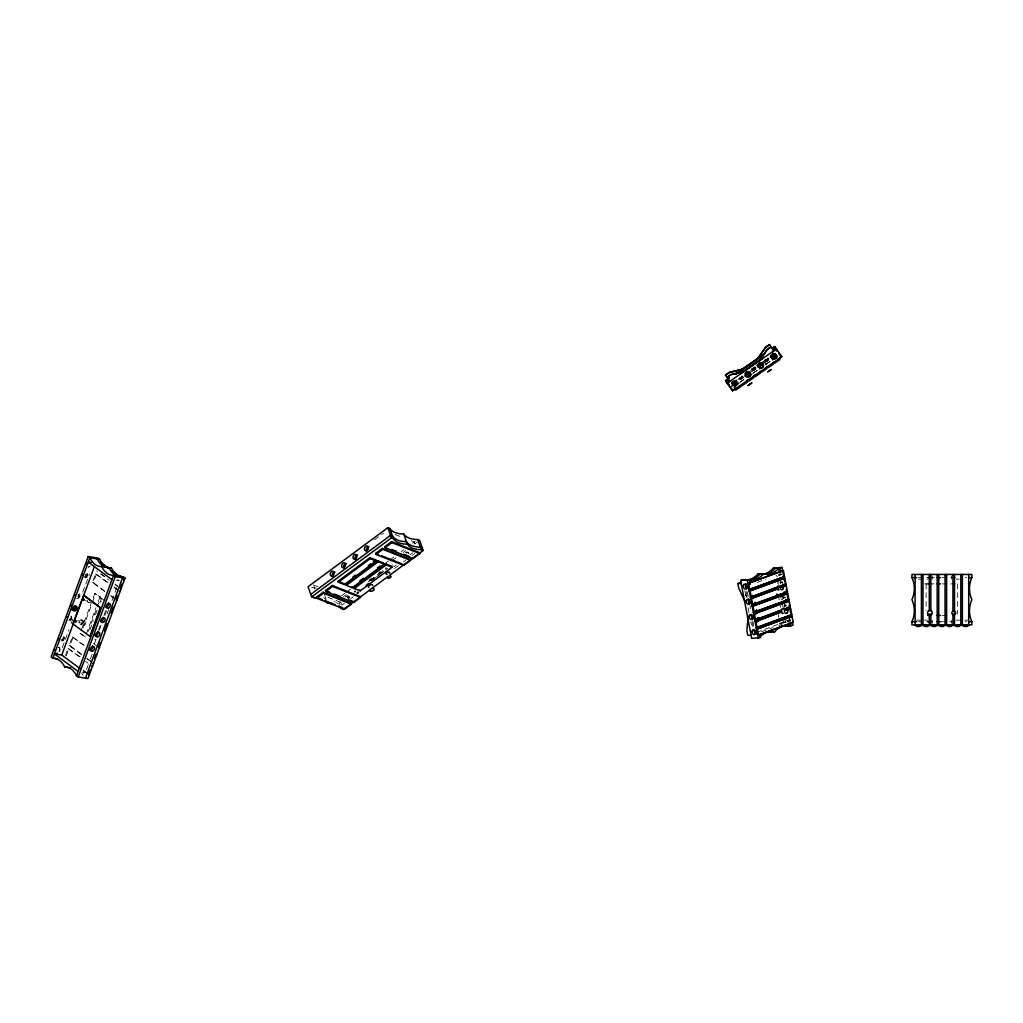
<?xml version="1.0" encoding="UTF-8"?>
<svg xmlns="http://www.w3.org/2000/svg" width="1023" height="1023" viewBox="0 0 1023 1023"><rect width="100%" height="100%" fill="white"/><g stroke="black" fill="none" stroke-linecap="round" stroke-linejoin="round"><path stroke-width="0.75" stroke-dasharray="5 3.75" d="M778.465 617.393L778.708 614.35M62.352 647.585L68.976 629.605M71.188 623.608L72.85 619.107M82.799 592.138L89.436 574.146M65.421 655.59L68.068 648.416L80.19 656.868M81.571 654.784L69.116 645.551L72.301 636.945L84.423 645.385M104.858 591.665L92.402 582.432L95.574 573.826L108.95 583.2M66.329 655.73L68.976 648.556M81.252 654.004L70.037 645.692L73.208 637.086M104.525 590.885L93.31 582.573L96.494 573.967M81.111 630.552L90.983 603.775M93.183 597.828L94.832 593.366L100.817 597.266L97.517 606.191M83.119 627.713L91.904 603.915M92.454 602.432L95.74 593.506M86.175 634.311L96.06 607.534M98.246 601.588L99.896 597.125L94.832 593.366M88.195 631.472L96.968 607.675M90.062 629.618L93.362 620.692M95.548 614.733L97.198 610.283M99.947 602.841L101.584 598.378L102.505 598.519L101.405 601.498M97.338 646.37L93.541 643.557L95.177 639.094M98.477 630.168L100.663 624.209M103.962 615.296L106.149 609.337M96.098 639.234L94.448 643.697L93.541 643.557M99.384 630.309L101.584 624.362M104.87 615.437L107.07 609.478M86.597 669.374L88.259 664.886M90.459 658.889L92.121 654.388M107.044 613.928L108.707 609.439M112.019 600.437L117.555 585.45M766.611 365.045L763.465 361.528M374.635 539.735L383.497 533.175M341.631 595.706L345.429 592.892M346.695 591.959L350.493 589.146M385.952 562.919L388.497 561.052M389.763 560.105L394.827 556.359M401.157 551.678L403.689 549.799M412.55 543.251L415.095 541.372M343.613 596.499L346.145 594.619M391.745 560.898L396.809 557.151M403.139 552.458L405.671 550.591M414.545 544.031L417.077 542.164M371.323 580.437L387.781 568.264M371.439 580.757L375.236 577.944M376.502 577.01L380.3 574.197M341.784 605.22L344.316 603.34M350.659 598.66L353.191 596.793M393.714 566.806L396.246 564.939M410.185 554.632L412.717 552.752M394.43 568.532L398.228 565.719M403.305 561.972L405.837 560.105M412.167 555.412L414.699 553.545M751.815 368.881L754.411 367.078M750.741 370.096L754.629 367.41M763.708 361.119L766.291 359.329M737.941 379.303L743.12 375.71M750.895 370.326L756.087 366.733M763.861 361.349L769.04 357.756M751.585 371.311L756.764 367.717M764.539 362.334L767.135 360.544M744.028 377.014L741.432 378.817L740.153 376.95M751.803 371.63L756.994 368.05M764.769 362.666L767.365 360.863L766.074 359.009M739.923 382.167L743.811 379.482M752.89 373.19L758.069 369.61M765.843 364.226L771.035 360.633M740.025 382.321L743.913 379.635M752.992 373.344L758.171 369.763M765.958 364.38L771.137 360.787M385.773 567.803L385.684 568.558L386.847 567.842M757.25 582.407L765.933 579.133M781.38 622.675L779.206 623.493L782.531 623.493M756.624 632.444L785.536 621.562L786.406 626.127M789.628 620.488L790.165 620.283A1.573 1.074 69.4 0 1 789.027 619.887M761.381 631.894L772.953 627.547M778.733 625.373L783.068 623.736M918.117 577.586L927.708 577.586M929.28 577.586L934.856 577.586M941.902 577.586L959.242 577.586M965.303 577.586L966.607 577.586M918.245 579.159L927.708 579.159M956.083 579.159L959.242 579.159M924.549 583.89L927.708 583.89M929.28 583.89L934.012 583.89M941.902 583.89L959.242 583.89M941.902 615.424L949.779 615.424M916.672 620.155L922.976 620.155M924.549 620.155L927.708 620.155M956.083 620.155L968.691 620.155M918.117 621.728L934.856 621.728M940.891 621.728L957.669 621.728M965.303 621.728L966.607 621.728M782.454 622.265L785.779 622.265M83.272 621.843C81.201 626.549 88.195 618.659 77.403 620.935M96.635 570.962L97.543 571.103M116.353 580.322L119.282 580.77L116.788 578.916M92.402 582.432L93.31 582.573M99.896 597.125L100.817 597.266M85.152 600.68L88.08 601.14M88.426 602.432L92.083 602.995M81.111 619.912A2.366 1.471 -81.3 0 1 81.699 623.71A2.366 1.471 -81.3 0 1 79.219 623.097A2.366 1.471 -81.3 0 1 81.111 619.912L84.781 620.488A2.366 1.471 -81.3 0 1 85.357 624.273A2.366 1.471 -81.3 0 1 82.889 623.659A2.366 1.471 -81.3 0 1 84.781 620.488M78.579 622.713L82.978 623.391M80.242 624.567L83.899 625.13M69.116 645.551L70.037 645.692M82.492 672.124L85.421 672.571L82.927 670.717M368.216 581.345L369.456 580.565M395.185 534.505L402.499 537.395M411.272 540.873L414.2 542.024L415.095 544.568M372.922 579.056L373.421 579.261A1.573 1.164 -68.4 0 0 372.794 579.299M348.344 597.803L347.846 597.611A1.573 1.164 -68.4 0 1 348.574 598.621M313.46 584.99L317.846 586.729M327.859 597.253L342.475 603.046M101.29 573.865L105.024 576.64M114.985 584.031L117.479 585.872M100.369 573.724L109.09 580.194M115.318 584.811L117.811 586.652M113.924 586.895L118.911 590.591M95.574 573.826L108.029 583.059M114.256 587.675L116.75 589.529M110.753 595.501L115.74 599.197M111.085 596.281L114.819 599.056M101.584 598.378L105.395 601.192M72.301 636.945L84.756 646.178M87.479 658.62L92.454 662.303M86.559 658.48L91.546 662.162M68.068 648.416L80.523 657.648M85.497 661.344L87.991 663.185M59.117 647.661L58.695 647.354A3.159 2.353 -53.4 0 1 58.618 651.779M83.247 670.091L88.221 673.786M83.566 670.871L88.553 674.566M745.767 595.015L747.02 597.713M340.71 601.844L341.605 604.401M339.176 602.342L340.071 604.887M324.381 594.286L326.184 599.376M313.908 586.256L314.815 588.8M789.347 618.301L789.935 621.434M778.222 594.849L779.424 601.102M779.718 602.662L780.613 607.355M782.697 618.301L783.592 622.994M747.327 591.869L748.197 596.435M749.949 605.578L750.524 608.621M752.851 620.795L754.296 628.416M746.202 591.46L747.365 597.547M752.007 621.92L753.171 628.007M744.885 590.629L746.074 596.882M748.158 607.841L749.053 612.534M750.844 621.907L751.445 625.04M957.656 583.89L957.656 613.851M951.352 576.013L951.352 579.159M951.352 620.155L951.352 623.301M932.439 576.013L932.439 579.159M932.439 620.155L932.439 623.301M926.135 583.89L926.135 610.693M334.048 601.703A26.93 13.926 -19.4 0 1 335.288 602.138M336.426 602.649A26.93 13.926 -19.4 0 1 338.408 603.864M323.575 597.726A26.93 13.926 -19.4 0 1 326.043 599.836M311.67 587.573A26.93 13.926 -19.4 0 1 316.133 588.199M381.004 571.755A2.558 1.88 -68.4 0 1 380.978 573.021M378.51 575.297A2.558 1.88 -68.4 0 1 377.321 574.44M379.073 574.069A2.558 1.88 -68.4 0 1 379.367 572.778M379.686 572.202A2.558 1.88 -68.4 0 1 380.108 571.729A3.159 2.315 -68.4 0 0 379.635 572.445M345.902 597.087A3.159 2.315 -68.4 0 1 349.789 598.135M345.403 596.882A3.159 2.315 -68.4 0 1 348.127 596.025A3.159 2.315 -68.4 0 1 349.278 598.724M347.718 597.854A1.573 1.164 -68.4 0 1 348.996 598.455M347.846 597.764A1.573 1.164 -68.4 0 1 348.076 598.417M357.692 591.869A1.573 1.164 -68.4 0 1 357.206 593.366M355.352 592.048A1.573 1.164 -68.4 0 1 355.518 591.678M358.191 592.074A1.573 1.164 -68.4 0 1 357.935 593.238M358.894 592.176A3.159 2.315 -68.4 0 1 358.728 592.969M354.227 591.754A3.159 2.315 -68.4 0 1 354.559 591M358.408 591.972A3.159 2.315 -68.4 0 1 357.897 593.519M357.193 592.074A1.573 1.164 -68.4 0 1 356.707 593.174M354.764 592.253A1.573 1.164 -68.4 0 1 355.531 590.885M371.221 580.642A1.573 1.164 -68.4 0 1 373.203 579.184M370.006 580.744A3.159 2.315 -68.4 0 1 370.518 579.197M370.978 578.532A3.159 2.315 -68.4 0 1 371.541 578.008M373.408 577.56A3.159 2.315 -68.4 0 1 373.958 577.816M373.459 577.624A3.159 2.315 -68.4 0 1 373.906 578.072M369.508 581.333A3.159 2.315 -68.4 0 1 370.019 578.992M371.809 580.45A1.573 1.164 -68.4 0 1 372.206 579.734M370.722 580.45A1.573 1.164 -68.4 0 1 372.922 579.21M380.825 572.803A1.573 1.164 -68.4 0 1 382.321 572.445M383.523 571.525A3.159 2.315 -68.4 0 0 382.525 570.821A3.159 2.315 -68.4 0 1 383.024 571.32M379.124 573.993A3.159 2.315 -68.4 0 1 379.303 573.2M378.638 573.801A3.159 2.315 -68.4 0 1 378.804 573.008M381.323 572.995A1.573 1.164 -68.4 0 1 382.231 572.484M380.096 572.931A1.573 1.164 -68.4 0 1 382.193 572.765M392.64 564.773A3.159 2.315 -68.4 0 1 392.947 565.374M405.236 552.522A3.159 2.315 -68.4 0 1 408.42 553.379M406.348 552.369A3.159 2.315 -68.4 0 1 408.906 553.571M406.617 553.571A1.573 1.164 -68.4 0 1 406.898 553.699M83.093 672.456A26.93 16.726 -81.3 0 1 83.976 673.492M81.533 673.121A26.93 16.726 -81.3 0 1 83.132 675.525M89.065 602.24A1.956 1.215 -81.3 0 1 87.454 600.859M58.516 647.469A3.159 2.353 -53.4 0 1 59.04 652.099M62.058 639.426A1.573 1.176 -53.4 0 1 61.418 639.886M63.746 636.792A3.159 2.353 -53.4 0 1 61.572 641.216M62.761 637.713A1.573 1.176 -53.4 0 1 61.495 640.296M63.835 636.562A3.159 2.353 -53.4 0 1 63.976 639.605A3.159 2.353 -53.4 0 1 61.303 641.728M69.717 619.017A1.573 1.176 -53.4 0 1 69.168 619.618M70.817 616.166A3.159 2.353 -53.4 0 1 68.976 621.14M70.331 617.905A1.573 1.176 -53.4 0 1 68.899 620.219M71.239 616.485A3.159 2.353 -53.4 0 1 71.188 619.887A3.159 2.353 -53.4 0 1 68.042 621.652M78.375 594.632A1.573 1.176 -53.4 0 1 77.94 596.396M76.508 598.698A3.159 2.353 -53.4 0 0 79.845 596.575A3.159 2.353 -53.4 0 0 79.219 593.161A3.159 2.353 -53.4 0 1 78.119 597.816M78.63 594.683A1.573 1.176 -53.4 0 1 78.055 596.972M78.042 594.644A1.573 1.176 -53.4 0 1 78.029 595.015M90.177 566.563A3.159 2.353 -53.4 0 1 88.144 567.138M89.091 566.627A3.159 2.353 -53.4 0 1 88.387 566.832M85.612 574.287A1.573 1.176 -53.4 0 1 85.587 575.987M84.704 576.767A1.573 1.176 -53.4 0 1 84.359 576.87M87.019 573.673A3.159 2.353 -53.4 0 1 84.155 578.302M87.108 573.455A3.159 2.353 -53.4 0 1 87.249 576.499A3.159 2.353 -53.4 0 1 84.577 578.622M85.804 574.414A1.573 1.176 -53.4 0 1 84.436 577.189M741.291 375.927A1.573 1.573 0 0 1 739.13 377.871M742.967 376.234A3.159 3.146 0 0 1 737.788 378.894M754.271 366.988A1.573 1.573 0 0 1 751.764 368.715M755.907 367.219A3.159 3.146 0 0 1 750.729 369.878M767.212 357.973A1.573 1.573 0 0 1 764.705 359.712M768.9 358.28A3.159 3.146 0 0 1 763.158 360.339M755.409 367.155A2.558 2.558 0 0 1 750.984 369.367M742.34 376.004A2.558 2.558 0 0 1 738.401 378.612M768.311 358.344A2.558 2.558 0 0 1 764.091 360.492M742.442 376.157A2.558 2.558 0 0 1 738.005 378.331M768.273 357.845A2.558 2.558 0 0 1 764.194 360.646M755.294 367.001A2.558 2.558 0 0 1 751.381 369.661M790.165 619.017A1.573 1.074 69.4 0 1 788.49 620.091M789.513 618.825A1.573 1.074 69.4 0 1 787.94 620.296M787.365 621.37A3.159 2.136 69.4 0 1 786.534 620.002M788.452 621.652A3.159 2.136 69.4 0 1 787.429 620.539M784.168 604.58A3.159 2.136 69.4 0 0 784.999 605.936A2.558 1.739 69.4 0 1 784.206 605.066M785.574 604.862A1.573 1.074 69.4 0 0 786.444 605.309A1.573 1.074 69.4 0 1 784.794 604.746M785.012 606.626A3.159 2.136 69.4 0 1 783.989 605.514M783.554 598.327A3.159 2.136 69.4 0 1 782.71 596.959M785.268 597.649A1.573 1.074 69.4 0 1 784.13 597.253M785.242 597.445A1.573 1.074 69.4 0 1 784.667 597.048M783.004 598.532A3.159 2.136 69.4 0 1 782.531 597.905M785.153 597.458A1.573 1.074 69.4 0 1 783.349 597.138M781.329 574.402A1.573 1.074 69.4 0 1 779.526 574.095M780.907 574.299A1.573 1.074 69.4 0 1 778.989 574.299M781.176 574.645A1.573 1.074 69.4 0 1 780.306 574.21M779.194 575.489A3.159 2.136 69.4 0 1 778.72 574.849M780.984 581.703A1.573 1.074 69.4 0 0 782.608 582.266A1.573 1.074 69.4 0 1 781.764 581.818M780.639 583.097A3.159 2.136 69.4 0 1 780.165 582.471M782.365 581.908A1.573 1.074 69.4 0 1 780.447 581.908M779.935 582.381A2.558 1.739 69.4 0 0 780.754 583.289A2.558 1.739 69.4 0 0 780.881 581.972M785.268 604.989A2.558 1.739 69.4 0 1 784.245 607.24A2.558 1.739 69.4 0 1 782.032 605.885M788.413 621.575A2.558 1.739 69.4 0 1 787.135 620.347M790.28 620.565A2.558 1.739 69.4 0 1 789.756 621.421M786.239 622.393A2.558 1.739 69.4 0 1 785.332 621.69M788.17 620.168A2.558 1.739 69.4 0 1 788.119 621.383M779.078 584.35A2.558 1.739 69.4 0 1 777.761 583.2M777.314 576.601A2.558 1.739 69.4 0 1 776.112 575.22M779.385 574.108A2.558 1.739 69.4 0 1 779.462 575.374M779.027 575.45A2.558 1.739 69.4 0 1 778.618 574.977M783.426 598.327A2.558 1.739 69.4 0 1 782.672 597.304M782.685 599.644A2.558 1.739 69.4 0 1 780.843 598.685M783.72 596.895A2.558 1.739 69.4 0 1 783.695 598.724M80.932 633.672L80.011 633.531L85.996 637.431L80.932 633.672"/><path stroke-width="1.5" d="M747.89 618.57L746.892 630.756L747.762 635.321L751.087 635.321M778.951 611.255L777.864 611.255M88.183 556.538L51.15 656.945L52.838 658.198A26.93 16.726 -81.3 0 1 64.666 666.97A26.93 16.726 -81.3 0 1 76.508 675.743L78.196 676.996L87.965 678.505L124.998 578.097L123.31 576.844A26.93 16.726 -81.3 0 1 111.481 568.072A26.93 16.726 -81.3 0 1 99.64 559.3L97.952 558.047L88.183 556.538L89.871 557.791A26.93 16.726 -81.3 0 0 101.712 566.563A26.93 16.726 -81.3 0 0 113.54 575.335L115.228 576.588L124.998 578.097M90.075 636.459L72.863 623.877L83.758 595.245L100.65 607.777L90.075 636.459L100.356 607.726L83.451 595.194M61.828 654.835L94.436 566.41M76.508 675.743L113.54 575.335L123.31 576.844M78.196 676.996L115.228 576.588M85.523 678.121L122.555 577.714L120.867 576.461A26.93 16.726 -81.3 0 1 109.039 567.688A26.93 16.726 -81.3 0 1 97.198 558.916L95.51 557.663M90.139 670.27L88.553 674.566L89.474 674.707M94.372 658.786L95.957 654.49L96.878 654.63M100.254 642.853L98.604 647.316L99.525 647.457M104.64 630.948L107.389 623.519M111.226 613.097L113.425 607.151L114.333 607.291M117.658 595.68L116.059 599.977L116.98 600.117M121.89 584.197L120.292 588.506L121.213 588.647M773.836 350.838L769.449 344.495L765.562 347.193L757.877 358.255L765.716 347.424L769.616 344.725M770.997 346.733L767.109 349.418L759.577 360.71L767.263 349.649L771.15 346.963M390.262 574.824L423.202 550.464L419.609 540.285L417.627 539.505A26.93 13.926 -19.4 0 1 403.727 533.993A26.93 13.926 -19.4 0 1 389.84 528.495L387.845 527.715L308.064 586.729L311.644 596.908L315.25 597.752A26.93 13.926 -19.4 0 1 318.306 598.097M310.749 594.363L390.543 535.349L392.525 536.129A26.93 13.926 -19.4 0 0 406.425 541.64A26.93 13.926 -19.4 0 0 420.312 547.139L422.294 547.919M311.644 596.908L391.438 537.893L393.42 538.673A26.93 13.926 -19.4 0 0 407.32 544.185A26.93 13.926 -19.4 0 0 421.207 549.683L423.202 550.464M316.363 597.279L323.204 592.227L350.991 603.225L351.324 604.184L344.482 609.248L316.695 598.238L316.363 597.279L322.207 599.606M325.48 590.54L332.322 585.476L360.109 596.486L360.441 597.432L353.6 602.496L325.813 591.499L325.48 590.54L329.866 592.279M338.025 581.269L369.942 557.663L375.889 560.016L376.221 560.975L344.316 584.581L338.357 582.215L338.025 581.269L342.782 583.148M375.633 553.443L382.474 548.379L410.261 559.389L410.594 560.335L403.753 565.399L375.978 554.402L375.633 553.443L378.561 554.607M391.592 541.64L384.75 546.691L385.096 547.65L412.883 558.66L419.711 553.596L419.379 552.637L391.592 541.64L391.937 542.599L419.711 553.596M316.695 598.238L323.537 593.187L351.324 604.184M325.813 591.499L332.654 586.435L360.441 597.432M338.357 582.215L370.275 558.609L376.221 560.975M375.978 554.402L382.807 549.338L410.594 560.335M385.096 547.65L391.937 542.599M352.909 577.01L355.467 575.131M368.229 565.681L370.786 563.788M373.331 561.908L375.889 560.016M377.871 560.796L345.953 584.414L346.298 585.361L352.244 587.726L384.162 564.108L383.83 563.162L377.871 560.796L378.216 561.755L384.162 564.108M346.298 585.361L378.216 561.755M359.572 581.102L363.408 578.264M377.449 567.88L379.993 565.988M385.812 563.942L353.894 587.547L354.239 588.506L360.186 590.859L392.103 567.254L391.771 566.307L385.812 563.942L386.157 564.901L392.103 567.254M354.239 588.506L386.157 564.901M366.234 585.194L368.791 583.302M370.006 589.811L343.408 609.491L341.413 608.698A26.93 13.926 -19.4 0 0 339.304 606.409M372.538 587.944L387.73 576.703M747.736 380.185L746.253 381.195M725.537 375.236L729.425 372.551L742.481 369.252L729.271 372.321L725.384 375.006L729.77 381.349M726.918 377.244L730.806 374.546L744.028 371.477L730.972 374.776L727.084 377.474M729.361 377.999L725.473 380.684L732.558 390.914L781.802 356.81L774.731 346.58L772.135 348.383L774.833 346.746A26.93 1.598 -34.7 0 0 775.587 347.82A26.93 1.598 -34.7 0 0 776.329 348.894L772.442 351.58M738.44 371.72L763.068 354.661M729.476 378.152L725.576 380.837A26.93 1.598 -34.7 0 1 726.33 381.911A26.93 1.598 -34.7 0 1 727.072 382.998L729.668 381.195M736.01 373.74L764.526 353.996M736.164 373.97L763.388 355.122M741.112 372.82L761.854 358.459M741.33 373.126L762.02 358.689M727.174 383.152L776.431 349.048M745.332 373.369L747.928 371.566M756.994 365.288L760.882 362.59M732.749 382.883L736.637 380.198M745.716 373.919L748.312 372.116M757.378 365.838L762.57 362.244M770.345 356.861L774.232 354.175M745.102 375.799L750.281 372.206M758.069 366.822L763.248 363.229M745.319 376.119L750.511 372.538M758.286 367.155L763.465 363.561M733.951 384.622L730.064 387.308A26.93 1.598 -34.7 0 1 730.703 386.988M734.744 385.761L737.327 383.97A2.558 2.558 0 0 0 734.207 380.837A2.558 2.558 0 0 0 733.184 385.147A2.558 2.558 0 0 0 737.442 383.868M747.698 376.784L750.294 374.993M773.618 358.83L777.518 356.145M734.846 385.914L738.734 383.216M747.813 376.937L751.7 374.252M759.475 368.855L763.363 366.17M772.429 359.891L776.329 357.193M732.442 390.76L736.33 388.062M753.184 376.4L755.78 374.61M779.104 358.446L781.7 356.656M766.994 366.822L765.805 367.615M759.872 634.426L760.473 637.546L751.662 638.365L740.626 580.501L742.788 579.683A26.93 19.181 -90 0 0 757.966 573.967A26.93 19.181 90 0 0 773.145 568.264L781.956 567.445L784.577 581.154M744.399 600.296L738.759 588.11L737.877 583.545L741.138 582.317M740.626 580.501L749.437 579.683L750.332 584.376M773.145 568.264L781.956 567.445M783.375 570.489L747.851 583.545L783.375 570.489L784.539 576.576L749.002 589.632L784.539 576.576M784.82 578.097L749.296 591.166L784.82 578.097L785.984 584.197L750.46 597.253L776.483 587.458M780.818 585.821L785.984 584.197M778.222 588.442L750.754 598.775L777.608 588.979M782.557 586.806L786.278 585.719L787.441 591.806L751.918 604.862L787.441 591.806M781.943 587.355L786.278 585.719M787.736 593.327L752.199 606.383L787.736 593.327L788.899 599.427L753.363 612.483M754.808 611.933L788.899 599.427M789.181 600.949L753.657 614.005L789.181 600.949L790.344 607.035L784.564 609.209M780.843 610.296L754.821 620.091L781.674 610.296M786.623 608.122L790.344 607.035M781.137 611.818L755.115 621.613L781.956 611.818M785.472 610.194L790.638 608.557L791.802 614.657L756.266 627.713L791.802 614.657M786.303 610.194L790.638 608.557M792.083 616.178L756.56 629.235L792.083 616.178L793.247 622.265L757.723 635.321L793.247 622.265M781.508 625.782A26.93 19.181 -90 0 1 784.193 626.127L793.004 625.309L792.403 622.189M757.966 573.967L763.503 573.967A26.93 19.181 -90 0 0 778.682 568.264L779.552 572.829M911.941 577.586A26.93 26.93 0 0 1 911.941 599.657A26.93 26.93 0 0 1 911.941 621.728L911.941 624.887L971.85 624.887L971.85 621.728A26.93 26.93 0 0 1 971.85 599.657A26.93 26.93 0 0 1 971.85 577.586L971.85 574.44L911.941 574.44L911.941 577.586L916.672 577.586M927.708 577.586L930.866 577.586M937.17 577.586L940.316 577.586M968.691 577.586L971.85 577.586M742.788 579.683L749.437 579.683M737.877 583.545L741.202 583.545M927.708 583.89L930.866 583.89M937.17 583.89L940.316 583.89M927.708 615.424L930.866 615.424M937.17 615.424L940.316 615.424M911.941 621.728L916.672 621.728M927.708 621.728L930.866 621.728M937.17 621.728L940.316 621.728M968.691 621.728L971.85 621.728M915.099 625.667L921.403 625.667M922.976 625.667L929.28 625.667M930.866 625.667L937.17 625.667M938.743 625.667L945.047 625.667M946.62 625.667L952.937 625.667M954.51 625.667L960.814 625.667M962.387 625.667L968.691 625.667M916.672 626.46L919.83 626.46M924.549 626.46L927.708 626.46M932.439 626.46L935.585 626.46M940.316 626.46L943.475 626.46M948.206 626.46L951.352 626.46M956.083 626.46L959.242 626.46M963.973 626.46L967.119 626.46M789.142 623.084L789.73 626.127A26.93 19.181 -90 0 0 774.552 631.843L769.015 631.843A26.93 19.181 -90 0 0 767.672 631.6M313.639 597.701L315.25 597.752M99.64 559.3L89.871 557.791L52.838 658.198L57.237 658.876M91.213 562.548L88.285 562.1L111.955 579.645M101.712 566.563L111.481 568.072M123.476 579.9L124.384 580.041M119.243 591.371L120.151 591.511M92.786 663.096L93.707 663.236M91.725 665.96L92.645 666.101M64.666 666.97L70.536 667.878M773.848 588.673L774.526 587.701M392.065 549.594L396.451 551.333M403.765 554.223L409.622 556.538M381.489 555.758L401.962 563.865M334.252 594.018L340.109 596.332M348.881 599.81L353.267 601.537L353.6 602.496M325.135 600.757L335.378 604.81M338.293 605.974L342.679 607.713M100.727 562.497L108.195 568.034M111.929 570.808L119.41 576.345M102.3 564.197L106.034 566.972M113.502 572.509L118.489 576.205M80.433 668.876L61.751 655.027L54.424 653.902L78.093 671.446M779.219 358.6L779.884 359.572L774.705 363.165L774.027 362.193M773.631 353.319L776.917 358.05M772.736 363.088L773.401 364.06L768.222 367.653L767.544 366.682M766.253 367.577L766.93 368.549L761.739 372.142L761.074 371.17M759.769 372.065L760.447 373.037L755.255 376.63L754.59 375.658M753.286 376.554L753.964 377.525L748.785 381.119L748.107 380.147M746.816 381.042L747.481 382.014L742.302 385.594L741.624 384.635M740.332 385.53L740.997 386.502L735.818 390.083L734.118 387.627M732.161 382.027L735.435 386.771M417.627 539.505L421.207 549.683M412.538 557.701L412.883 558.66M403.727 533.993L407.32 544.185M403.42 564.44L403.753 565.399M389.84 528.495L393.42 538.673M387.845 527.715L391.438 537.893M382.474 548.379L382.807 549.338M369.942 557.663L370.275 558.609M359.853 589.913L360.186 590.859M351.912 586.767L352.244 587.726M343.971 583.621L344.316 584.581M344.15 608.289L344.482 609.248M332.322 585.476L332.654 586.435M323.204 592.227L323.537 593.187M784.948 583.084L785.536 586.217M786.137 589.338L788.528 601.856M789.117 604.977L791.508 617.496M779.795 568.264L780.69 572.957M782.774 583.903L783.375 587.023M784.27 591.716L784.871 594.849M785.766 599.542L786.355 602.662M787.25 607.355L787.851 610.488M790.242 622.994L790.83 626.127M777.403 578.916L777.979 581.959M780.306 594.146L780.881 597.189M781.751 601.767L782.339 604.81M784.667 616.984L785.242 620.04M777.058 594.261L777.646 597.304M776.789 594.261L777.365 597.304M755.37 602.419L755.959 605.463M756.828 610.028L757.404 613.071M758.286 617.649L758.861 620.692M755.102 602.419L755.677 605.463M756.547 610.028L757.135 613.071M758.005 617.649L758.58 620.692M752.417 595.322L753.018 598.455M755.396 610.961L755.997 614.094M756.892 618.787L757.493 621.907M748.67 583.545L749.833 589.632M750.128 591.166L751.291 597.253M751.585 598.775L752.749 604.862M753.03 606.383L754.194 612.483M754.488 614.005L755.652 620.091M755.933 621.613L757.097 627.713M757.391 629.235L758.555 635.321M747.263 580.501L758.299 638.365M745.882 584.248L746.752 588.826M748.785 599.478L749.654 604.056M751.688 614.708L752.557 619.273M754.59 629.938L755.179 632.981M968.691 574.44L968.691 624.887M962.387 574.44L962.387 624.887M960.814 574.44L960.814 624.887M954.51 574.44L954.51 624.887M952.937 574.44L952.937 610.693M952.937 613.851L952.937 624.887M946.62 574.44L946.62 624.887M945.047 574.44L945.047 624.887M938.743 574.44L938.743 624.887M937.17 574.44L937.17 624.887M930.866 574.44L930.866 610.693M930.866 613.851L930.866 624.887M929.28 574.44L929.28 610.693M929.28 613.851L929.28 624.887M922.976 574.44L922.976 624.887M921.403 574.44L921.403 624.887M915.099 574.44L915.099 624.887M332.194 603.596A26.93 13.926 -19.4 0 0 327.526 603.199A26.93 13.926 -19.4 0 0 325.404 600.91M344.24 568.174A2.558 1.88 -68.4 0 1 343.958 565.067A2.558 1.88 -68.4 0 1 346.516 563.647M332.871 576.627A2.558 1.88 -68.4 0 1 332.539 573.545A2.558 1.88 -68.4 0 1 335.071 572.074M355.544 559.658A2.558 1.88 -68.4 0 1 355.288 556.781A2.558 1.88 -68.4 0 1 357.551 555.131M366.605 550.745A2.558 1.88 -68.4 0 1 366.873 547.996A2.558 1.88 -68.4 0 1 368.996 546.704M387.116 574.389A1.956 1.01 -19.4 0 1 386.221 573.149A1.956 1.01 -19.4 0 1 388.893 572.1A1.956 1.01 -19.4 0 1 389.328 573.532M368.868 587.279A2.366 1.228 -19.4 0 1 369.853 584.977A2.366 1.228 -19.4 0 1 372.832 585.527M97.863 631.523A2.558 1.905 -53.4 0 1 97.428 634.592A2.558 1.905 -53.4 0 1 94.576 635.385M92.556 645.833A2.558 1.905 -53.4 0 1 92.172 648.902A2.558 1.905 -53.4 0 1 89.321 649.746M103.233 617.291A2.558 1.905 -53.4 0 1 103.016 619.848A2.558 1.905 -53.4 0 1 100.714 621.281M108.553 602.982A2.558 1.905 -53.4 0 1 108.272 605.565A2.558 1.905 -53.4 0 1 105.957 606.933M75.433 606.153A2.558 1.905 -53.4 0 1 74.602 608.749A2.558 1.905 -53.4 0 1 72.198 609.567M54.398 650.411A3.159 2.353 -53.4 0 1 54.59 649.643M57.071 653.211A3.159 2.353 -53.4 0 1 56.406 653.211M58.631 639.656A3.159 2.353 -53.4 0 1 58.823 638.173M66.585 617.368A3.159 2.353 -53.4 0 1 67.096 616.703M74.142 606.115A1.573 1.176 -53.4 0 1 72.083 608.327M73.528 607.227A1.573 1.176 -53.4 0 1 71.955 608.11M74.398 606.153A1.573 1.176 -53.4 0 1 73.976 608.327A1.573 1.176 -53.4 0 1 72.096 608.186M75.971 606.191A3.159 2.353 -53.4 0 1 74.922 609.069M74.308 609.606A3.159 2.353 -53.4 0 1 72.275 610.168M75.357 607.368A3.159 2.353 -53.4 0 1 74.999 608.097M70.817 605.885A3.159 2.353 -53.4 0 1 71.329 605.232M74.705 595.143A3.159 2.353 -53.4 0 1 75.05 594.414M86.149 564.338A3.159 2.353 -53.4 0 1 86.341 563.583M82.109 575.054A3.159 2.353 -53.4 0 1 82.467 574.325M776.726 350.723A26.93 1.598 -34.7 0 0 777.378 350.403A26.93 1.598 -34.7 0 0 776.841 350.902M776.099 349.815A26.93 1.598 -34.7 0 1 776.623 349.329M729.386 385.083A26.93 1.598 -34.7 0 1 728.862 385.581M728.76 384.188A26.93 1.598 -34.7 0 0 728.12 384.507A26.93 1.598 -34.7 0 0 728.645 384.009M727.379 383.433A26.93 1.598 -34.7 0 1 728.018 383.114M780.805 355.365A26.93 1.598 -34.7 0 1 780.153 355.684M780.063 354.29A26.93 1.598 -34.7 0 1 779.411 354.61M778.784 353.702A26.93 1.598 -34.7 0 1 779.321 353.204M732.084 388.97A26.93 1.598 -34.7 0 1 731.547 389.469M734.898 381.259A1.573 1.573 0 0 1 732.327 382.18M734.846 381.183A1.573 1.573 0 0 1 733.005 382.449M736.202 382.321A3.159 3.146 0 0 1 731.995 383.83M773.72 353.523A1.573 1.573 0 0 1 771.559 355.48M775.089 355.403A3.159 3.146 0 0 1 770.882 356.899M748.542 371.835A2.558 2.558 0 0 1 750.012 375.761A2.558 2.558 0 0 1 745.818 375.799A2.558 2.558 0 0 1 747.225 371.848M735.908 380.901A2.558 2.558 0 0 1 732.136 383.229M736.01 381.055A2.558 2.558 0 0 1 731.701 382.998M761.815 363.983A2.558 2.558 0 0 1 759.897 365.684M774.756 353.6A2.558 2.558 0 0 1 770.767 356.157M774.859 353.753A2.558 2.558 0 0 1 770.882 356.311M748.9 372.794A2.558 2.558 0 0 1 746.445 374.712M775.37 568.264A26.93 19.181 -90 0 1 760.191 573.967A26.93 19.181 -90 0 1 745 579.683M768.542 631.498A26.93 19.181 -90 0 1 771.227 631.843M781.022 625.974A26.93 19.181 -90 0 1 786.406 626.127M763.503 573.967A26.93 19.181 -90 0 1 748.325 579.683M759.373 637.546A26.93 19.181 -90 0 1 774.552 631.843M779.04 589.734A1.956 1.394 -90 0 1 777.237 588.954A1.956 1.394 -90 0 1 777.633 586.371A1.956 1.394 -90 0 1 779.5 586.703M783.273 613.34A2.366 1.688 -90 0 1 781.201 610.437A2.366 1.688 -90 0 1 784.027 609.376M783.017 595.987A1.573 1.074 69.4 0 1 783.055 595.616M753.427 618.698A2.558 1.739 69.4 0 1 751.521 617.01A2.558 1.739 69.4 0 1 751.547 614.363M756.368 633.928A2.558 1.739 69.4 0 1 754.45 632.291A2.558 1.739 69.4 0 1 754.437 629.618M747.442 588.212A2.558 1.739 69.4 0 1 745.626 586.332A2.558 1.739 69.4 0 1 745.844 583.762M750.396 603.455A2.558 1.739 69.4 0 1 748.555 601.626A2.558 1.739 69.4 0 1 748.721 599.03M780.28 595.667A2.558 1.739 69.4 0 1 783.145 595.706M784.488 619.273A2.558 1.739 69.4 0 1 787.365 618.378M782.314 596.025A2.558 1.739 69.4 0 1 783.055 594.082M777.288 580.719A2.558 1.739 69.4 0 1 780.408 580.732M781.585 603.992A2.558 1.739 69.4 0 1 784.5 603.186M767.889 371.784L771.073 369.584L767.889 371.784M75.318 621.37C75.792 624.094 76.917 619.184 75.318 621.37M83.362 599.568C83.86 602.291 84.935 597.381 83.362 599.568M747.941 385.569L751.777 382.96L747.941 385.569M332.833 575.821A2.558 1.88 -68.4 0 0 333.524 571.525A2.558 1.88 -68.4 0 0 330.25 573.711A2.558 1.88 -68.4 0 0 332.833 575.821M367.308 550.323A2.558 1.88 -68.4 0 0 367.487 546.077A2.558 1.88 -68.4 0 0 364.405 548.776A2.558 1.88 -68.4 0 0 367.308 550.323M355.953 558.711A2.558 1.88 -68.4 0 0 356.042 554.479A2.558 1.88 -68.4 0 0 353.012 557.279A2.558 1.88 -68.4 0 0 355.953 558.711M344.201 567.42A2.558 1.88 -68.4 0 0 344.956 563.123A2.558 1.88 -68.4 0 0 341.656 565.233A2.558 1.88 -68.4 0 0 344.201 567.42M388.459 578.212A1.956 1.01 -19.4 0 0 391.067 576.473A1.956 1.01 -19.4 0 0 388.101 576.486A1.956 1.01 -19.4 0 0 388.459 578.212M370.658 591.204A2.366 1.228 -19.4 0 0 374.188 589.35A2.366 1.228 -19.4 0 0 370.927 588.928A2.366 1.228 -19.4 0 0 370.658 591.204M92.582 651.088A2.558 1.905 -53.4 0 0 94.244 647.086A2.558 1.905 -53.4 0 0 90.497 648.454A2.558 1.905 -53.4 0 0 92.582 651.088M108.77 607.918A2.558 1.905 -53.4 0 0 109.921 603.851A2.558 1.905 -53.4 0 0 106.251 605.757A2.558 1.905 -53.4 0 0 108.77 607.918M103.528 622.227A2.558 1.905 -53.4 0 0 104.589 618.161A2.558 1.905 -53.4 0 0 100.945 620.168A2.558 1.905 -53.4 0 0 103.528 622.227M97.824 636.766A2.558 1.905 -53.4 0 0 99.551 632.777A2.558 1.905 -53.4 0 0 95.817 634.055A2.558 1.905 -53.4 0 0 97.824 636.766M75.523 610.603A2.558 1.905 -53.4 0 0 76.584 606.537A2.558 1.905 -53.4 0 0 72.953 608.544A2.558 1.905 -53.4 0 0 75.523 610.603M772.365 358.459A2.558 2.558 0 0 0 776.38 356.579A2.558 2.558 0 0 0 772.736 354.048A2.558 2.558 0 0 0 772.365 358.459M772.48 358.613A2.558 2.558 0 0 0 776.483 356.733A2.558 2.558 0 0 0 772.838 354.201A2.558 2.558 0 0 0 772.48 358.613M759.462 367.474A2.558 2.558 0 0 0 763.427 365.48A2.558 2.558 0 0 0 759.718 363.05A2.558 2.558 0 0 0 759.462 367.474M759.565 367.628A2.558 2.558 0 0 0 763.529 365.633A2.558 2.558 0 0 0 759.82 363.203A2.558 2.558 0 0 0 759.565 367.628M746.215 376.298A2.558 2.558 0 0 0 750.498 375.096A2.558 2.558 0 0 0 747.327 372.001A2.558 2.558 0 0 0 746.215 376.298M782.902 589.082A1.956 1.394 -90 0 0 781.879 586.026A1.956 1.394 -90 0 0 780.511 588.8A1.956 1.394 -90 0 0 782.902 589.082M787.339 612.726A2.366 1.688 -90 0 0 786.585 608.762A2.366 1.688 -90 0 0 784.526 611.664A2.366 1.688 -90 0 0 787.339 612.726M751.969 631.511A2.558 1.739 69.4 0 0 754.654 634.695A2.558 1.739 69.4 0 0 754.846 630.616A2.558 1.739 69.4 0 0 751.969 631.511M743.273 585.565A2.558 1.739 69.4 0 0 745.754 589.056A2.558 1.739 69.4 0 0 746.291 585.156A2.558 1.739 69.4 0 0 743.273 585.565M746.176 600.846A2.558 1.739 69.4 0 0 748.695 604.273A2.558 1.739 69.4 0 0 749.168 600.335A2.558 1.739 69.4 0 0 746.176 600.846M749.066 616.242A2.558 1.739 69.4 0 0 751.726 619.478A2.558 1.739 69.4 0 0 751.969 615.424A2.558 1.739 69.4 0 0 749.066 616.242M952.694 614.529A1.956 1.956 0 0 0 955.751 613.071A1.956 1.956 0 0 0 952.963 611.153A1.956 1.956 0 0 0 952.694 614.529M928.731 614.951A2.366 2.366 0 0 0 932.285 612.905A2.366 2.366 0 0 0 928.731 610.859A2.366 2.366 0 0 0 928.731 614.951"/></g></svg>
